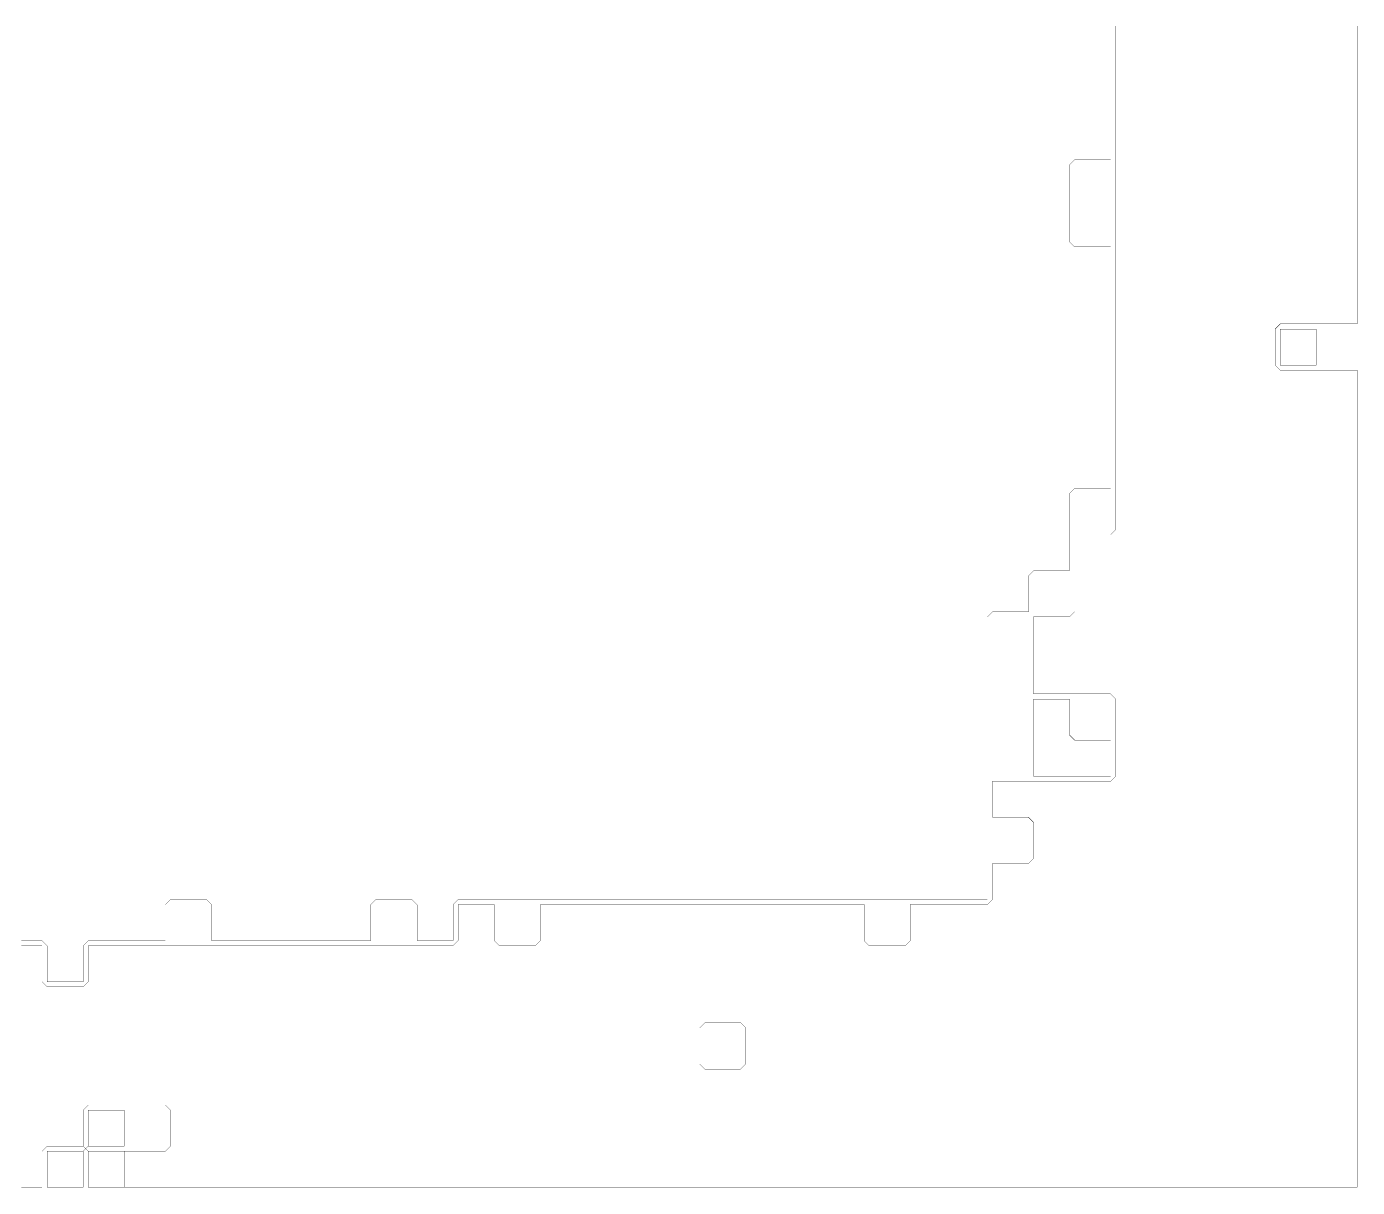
# Model space of a CAD drawing. Header units: metres. Extents: x 0 to 4990, y -4990 to 0.
# Drawn here: x 2461 to 4990, y -4990 to -2785 of the extents above; entities that cross this region are included whole.
import ezdxf

# ---------------------------------------------------------------- set-up
doc = ezdxf.new("R2010")
doc.units = ezdxf.units.M
for name, color, linetype in [('conductor', 1, 'Continuous'), ('dielectric', 8, 'Continuous'), ('substrate', 5, 'Continuous')]:
    doc.layers.add(name, color=color, linetype=linetype)

msp = doc.modelspace()

# ---------------------------------------------------------------- linework, layer by layer
at = {"layer": 'conductor', "const_width": 0.5}
msp.add_lwpolyline([(2451.171875, -4521.484375), (2460.9375, -4521.484375), (2470.703125, -4521.484375), (2480.46875, -4521.484375), (2490.234375, -4521.484375), (2500, -4531.25), (2500, -4541.015625), (2500, -4550.78125), (2500, -4560.546875), (2500, -4570.3125), (2500, -4580.078125), (2500, -4589.84375), (2500, -4599.609375), (2509.765625, -4599.609375), (2519.53125, -4599.609375), (2529.296875, -4599.609375), (2539.0625, -4599.609375), (2548.828125, -4599.609375), (2558.59375, -4599.609375), (2568.359375, -4599.609375), (2568.359375, -4589.84375), (2568.359375, -4580.078125), (2568.359375, -4570.3125), (2568.359375, -4560.546875), (2568.359375, -4550.78125), (2568.359375, -4541.015625), (2568.359375, -4531.25), (2578.125, -4521.484375), (2587.890625, -4521.484375), (2597.65625, -4521.484375), (2607.421875, -4521.484375), (2617.1875, -4521.484375), (2626.953125, -4521.484375), (2636.71875, -4521.484375), (2646.484375, -4521.484375), (2656.25, -4521.484375), (2666.015625, -4521.484375), (2675.78125, -4521.484375), (2685.546875, -4521.484375), (2695.3125, -4521.484375), (2705.078125, -4521.484375), (2714.84375, -4521.484375), (2724.609375, -4521.484375), (2724.609375, -4511.71875), (2724.609375, -4501.953125), (2724.609375, -4492.1875), (2724.609375, -4482.421875), (2724.609375, -4472.65625), (2724.609375, -4462.890625), (2724.609375, -4453.125), (2734.375, -4443.359375), (2744.140625, -4443.359375), (2753.90625, -4443.359375), (2763.671875, -4443.359375), (2773.4375, -4443.359375), (2783.203125, -4443.359375), (2792.96875, -4443.359375), (2802.734375, -4443.359375), (2812.5, -4453.125), (2812.5, -4462.890625), (2812.5, -4472.65625), (2812.5, -4482.421875), (2812.5, -4492.1875), (2812.5, -4501.953125), (2812.5, -4511.71875), (2812.5, -4521.484375), (2822.265625, -4521.484375), (2832.03125, -4521.484375), (2841.796875, -4521.484375), (2851.5625, -4521.484375), (2861.328125, -4521.484375), (2871.09375, -4521.484375), (2880.859375, -4521.484375), (2890.625, -4521.484375), (2900.390625, -4521.484375), (2910.15625, -4521.484375), (2919.921875, -4521.484375), (2929.6875, -4521.484375), (2939.453125, -4521.484375), (2949.21875, -4521.484375), (2958.984375, -4521.484375), (2968.75, -4521.484375), (2978.515625, -4521.484375), (2988.28125, -4521.484375), (2998.046875, -4521.484375), (3007.8125, -4521.484375), (3017.578125, -4521.484375), (3027.34375, -4521.484375), (3037.109375, -4521.484375), (3046.875, -4521.484375), (3056.640625, -4521.484375), (3066.40625, -4521.484375), (3076.171875, -4521.484375), (3085.9375, -4521.484375), (3095.703125, -4521.484375), (3105.46875, -4521.484375), (3115.234375, -4521.484375), (3115.234375, -4511.71875), (3115.234375, -4501.953125), (3115.234375, -4492.1875), (3115.234375, -4482.421875), (3115.234375, -4472.65625), (3115.234375, -4462.890625), (3115.234375, -4453.125), (3125, -4443.359375), (3134.765625, -4443.359375), (3144.53125, -4443.359375), (3154.296875, -4443.359375), (3164.0625, -4443.359375), (3173.828125, -4443.359375), (3183.59375, -4443.359375), (3193.359375, -4443.359375), (3203.125, -4453.125), (3203.125, -4462.890625), (3203.125, -4472.65625), (3203.125, -4482.421875), (3203.125, -4492.1875), (3203.125, -4501.953125), (3203.125, -4511.71875), (3203.125, -4521.484375), (3212.890625, -4521.484375), (3222.65625, -4521.484375), (3232.421875, -4521.484375), (3242.1875, -4521.484375), (3251.953125, -4521.484375), (3261.71875, -4521.484375), (3271.484375, -4521.484375), (3271.484375, -4511.71875), (3271.484375, -4501.953125), (3271.484375, -4492.1875), (3271.484375, -4482.421875), (3271.484375, -4472.65625), (3271.484375, -4462.890625), (3271.484375, -4453.125), (3281.25, -4443.359375), (3291.015625, -4443.359375), (3300.78125, -4443.359375), (3310.546875, -4443.359375), (3320.3125, -4443.359375), (3330.078125, -4443.359375), (3339.84375, -4443.359375), (3349.609375, -4443.359375), (3359.375, -4443.359375), (3369.140625, -4443.359375), (3378.90625, -4443.359375), (3388.671875, -4443.359375), (3398.4375, -4443.359375), (3408.203125, -4443.359375), (3417.96875, -4443.359375), (3427.734375, -4443.359375), (3437.5, -4443.359375), (3447.265625, -4443.359375), (3457.03125, -4443.359375), (3466.796875, -4443.359375), (3476.5625, -4443.359375), (3486.328125, -4443.359375), (3496.09375, -4443.359375), (3505.859375, -4443.359375), (3515.625, -4443.359375), (3525.390625, -4443.359375), (3535.15625, -4443.359375), (3544.921875, -4443.359375), (3554.6875, -4443.359375), (3564.453125, -4443.359375), (3574.21875, -4443.359375), (3583.984375, -4443.359375), (3593.75, -4443.359375), (3603.515625, -4443.359375), (3613.28125, -4443.359375), (3623.046875, -4443.359375), (3632.8125, -4443.359375), (3642.578125, -4443.359375), (3652.34375, -4443.359375), (3662.109375, -4443.359375), (3671.875, -4443.359375), (3681.640625, -4443.359375), (3691.40625, -4443.359375), (3701.171875, -4443.359375), (3710.9375, -4443.359375), (3720.703125, -4443.359375), (3730.46875, -4443.359375), (3740.234375, -4443.359375), (3750, -4443.359375), (3759.765625, -4443.359375), (3769.53125, -4443.359375), (3779.296875, -4443.359375), (3789.0625, -4443.359375), (3798.828125, -4443.359375), (3808.59375, -4443.359375), (3818.359375, -4443.359375), (3828.125, -4443.359375), (3837.890625, -4443.359375), (3847.65625, -4443.359375), (3857.421875, -4443.359375), (3867.1875, -4443.359375), (3876.953125, -4443.359375), (3886.71875, -4443.359375), (3896.484375, -4443.359375), (3906.25, -4443.359375), (3916.015625, -4443.359375), (3925.78125, -4443.359375), (3935.546875, -4443.359375), (3945.3125, -4443.359375), (3955.078125, -4443.359375), (3964.84375, -4443.359375), (3974.609375, -4443.359375), (3984.375, -4443.359375), (3994.140625, -4443.359375), (4003.90625, -4443.359375), (4013.671875, -4443.359375), (4023.4375, -4443.359375), (4033.203125, -4443.359375), (4042.96875, -4443.359375), (4052.734375, -4443.359375), (4062.5, -4443.359375), (4072.265625, -4443.359375), (4082.03125, -4443.359375), (4091.796875, -4443.359375), (4101.5625, -4443.359375), (4111.328125, -4443.359375), (4121.09375, -4443.359375), (4130.859375, -4443.359375), (4140.625, -4443.359375), (4150.390625, -4443.359375), (4160.15625, -4443.359375), (4169.921875, -4443.359375), (4179.6875, -4443.359375), (4189.453125, -4443.359375), (4199.21875, -4443.359375), (4208.984375, -4443.359375), (4218.75, -4443.359375), (4228.515625, -4443.359375), (4238.28125, -4443.359375), (4248.046875, -4443.359375), (4257.8125, -4443.359375), (4267.578125, -4443.359375), (4277.34375, -4443.359375), (4287.109375, -4443.359375), (4287.109375, -4433.59375), (4287.109375, -4423.828125), (4287.109375, -4414.0625), (4287.109375, -4404.296875), (4287.109375, -4394.53125), (4287.109375, -4384.765625), (4287.109375, -4375), (4287.109375, -4365.234375), (4287.109375, -4355.46875), (4287.109375, -4345.703125), (4287.109375, -4335.9375), (4287.109375, -4326.171875), (4287.109375, -4316.40625), (4287.109375, -4306.640625), (4287.109375, -4296.875), (4287.109375, -4287.109375), (4287.109375, -4277.34375), (4287.109375, -4267.578125), (4287.109375, -4257.8125), (4287.109375, -4248.046875), (4287.109375, -4238.28125), (4287.109375, -4228.515625), (4287.109375, -4218.75), (4287.109375, -4208.984375), (4287.109375, -4199.21875), (4287.109375, -4189.453125), (4287.109375, -4179.6875), (4287.109375, -4169.921875), (4287.109375, -4160.15625), (4287.109375, -4150.390625), (4287.109375, -4140.625), (4287.109375, -4130.859375), (4287.109375, -4121.09375), (4287.109375, -4111.328125), (4287.109375, -4101.5625), (4287.109375, -4091.796875), (4287.109375, -4082.03125), (4287.109375, -4072.265625), (4287.109375, -4062.5), (4287.109375, -4052.734375), (4287.109375, -4042.96875), (4287.109375, -4033.203125), (4287.109375, -4023.4375), (4287.109375, -4013.671875), (4287.109375, -4003.90625), (4287.109375, -3994.140625), (4287.109375, -3984.375), (4287.109375, -3974.609375), (4287.109375, -3964.84375), (4287.109375, -3955.078125), (4287.109375, -3945.3125), (4287.109375, -3935.546875), (4287.109375, -3925.78125), (4287.109375, -3916.015625), (4287.109375, -3906.25), (4296.875, -3896.484375), (4306.640625, -3896.484375), (4316.40625, -3896.484375), (4326.171875, -3896.484375), (4335.9375, -3896.484375), (4345.703125, -3896.484375), (4355.46875, -3896.484375), (4365.234375, -3896.484375), (4365.234375, -3886.71875), (4365.234375, -3876.953125), (4365.234375, -3867.1875), (4365.234375, -3857.421875), (4365.234375, -3847.65625), (4365.234375, -3837.890625), (4365.234375, -3828.125), (4375, -3818.359375), (4384.765625, -3818.359375), (4394.53125, -3818.359375), (4404.296875, -3818.359375), (4414.0625, -3818.359375), (4423.828125, -3818.359375), (4433.59375, -3818.359375), (4443.359375, -3818.359375), (4443.359375, -3808.59375), (4443.359375, -3798.828125), (4443.359375, -3789.0625), (4443.359375, -3779.296875), (4443.359375, -3769.53125), (4443.359375, -3759.765625), (4443.359375, -3750), (4443.359375, -3740.234375), (4443.359375, -3730.46875), (4443.359375, -3720.703125), (4443.359375, -3710.9375), (4443.359375, -3701.171875), (4443.359375, -3691.40625), (4443.359375, -3681.640625), (4443.359375, -3671.875), (4453.125, -3662.109375), (4462.890625, -3662.109375), (4472.65625, -3662.109375), (4482.421875, -3662.109375), (4492.1875, -3662.109375), (4501.953125, -3662.109375), (4511.71875, -3662.109375), (4521.484375, -3662.109375), (4521.484375, -3652.34375), (4521.484375, -3642.578125), (4521.484375, -3632.8125), (4521.484375, -3623.046875), (4521.484375, -3613.28125), (4521.484375, -3603.515625), (4521.484375, -3593.75), (4521.484375, -3583.984375), (4521.484375, -3574.21875), (4521.484375, -3564.453125), (4521.484375, -3554.6875), (4521.484375, -3544.921875), (4521.484375, -3535.15625), (4521.484375, -3525.390625), (4521.484375, -3515.625), (4521.484375, -3505.859375), (4521.484375, -3496.09375), (4521.484375, -3486.328125), (4521.484375, -3476.5625), (4521.484375, -3466.796875), (4521.484375, -3457.03125), (4521.484375, -3447.265625), (4521.484375, -3437.5), (4521.484375, -3427.734375), (4521.484375, -3417.96875), (4521.484375, -3408.203125), (4521.484375, -3398.4375), (4521.484375, -3388.671875), (4521.484375, -3378.90625), (4521.484375, -3369.140625), (4521.484375, -3359.375), (4521.484375, -3349.609375), (4521.484375, -3339.84375), (4521.484375, -3330.078125), (4521.484375, -3320.3125), (4521.484375, -3310.546875), (4521.484375, -3300.78125), (4521.484375, -3291.015625), (4521.484375, -3281.25), (4521.484375, -3271.484375), (4521.484375, -3261.71875), (4521.484375, -3251.953125), (4521.484375, -3242.1875), (4521.484375, -3232.421875), (4521.484375, -3222.65625), (4521.484375, -3212.890625), (4521.484375, -3203.125), (4511.71875, -3203.125), (4501.953125, -3203.125), (4492.1875, -3203.125), (4482.421875, -3203.125), (4472.65625, -3203.125), (4462.890625, -3203.125), (4453.125, -3203.125), (4443.359375, -3193.359375), (4443.359375, -3183.59375), (4443.359375, -3173.828125), (4443.359375, -3164.0625), (4443.359375, -3154.296875), (4443.359375, -3144.53125), (4443.359375, -3134.765625), (4443.359375, -3125), (4443.359375, -3115.234375), (4443.359375, -3105.46875), (4443.359375, -3095.703125), (4443.359375, -3085.9375), (4443.359375, -3076.171875), (4443.359375, -3066.40625), (4443.359375, -3056.640625), (4443.359375, -3046.875), (4453.125, -3037.109375), (4462.890625, -3037.109375), (4472.65625, -3037.109375), (4482.421875, -3037.109375), (4492.1875, -3037.109375), (4501.953125, -3037.109375), (4511.71875, -3037.109375), (4521.484375, -3037.109375), (4521.484375, -3027.34375), (4521.484375, -3017.578125), (4521.484375, -3007.8125), (4521.484375, -2998.046875), (4521.484375, -2988.28125), (4521.484375, -2978.515625), (4521.484375, -2968.75), (4521.484375, -2958.984375), (4521.484375, -2949.21875), (4521.484375, -2939.453125), (4521.484375, -2929.6875), (4521.484375, -2919.921875), (4521.484375, -2910.15625), (4521.484375, -2900.390625), (4521.484375, -2890.625), (4521.484375, -2880.859375), (4521.484375, -2871.09375), (4521.484375, -2861.328125), (4521.484375, -2851.5625), (4521.484375, -2841.796875), (4521.484375, -2832.03125), (4521.484375, -2822.265625), (4521.484375, -2812.5), (4521.484375, -2802.734375), (4521.484375, -2792.96875), (4521.484375, -2783.203125)], dxfattribs=at)
for points in [[(4843.75, -3359.375), (4843.75, -3369.140625), (4843.75, -3378.90625), (4843.75, -3388.671875), (4843.75, -3398.4375), (4843.75, -3408.203125), (4843.75, -3417.96875), (4843.75, -3427.734375), (4853.515625, -3427.734375), (4863.28125, -3427.734375), (4873.046875, -3427.734375), (4882.8125, -3427.734375), (4892.578125, -3427.734375), (4902.34375, -3427.734375), (4912.109375, -3427.734375), (4912.109375, -3417.96875), (4912.109375, -3408.203125), (4912.109375, -3398.4375), (4912.109375, -3388.671875), (4912.109375, -3378.90625), (4912.109375, -3369.140625), (4912.109375, -3359.375), (4902.34375, -3359.375), (4892.578125, -3359.375), (4882.8125, -3359.375), (4873.046875, -3359.375), (4863.28125, -3359.375), (4853.515625, -3359.375)], [(4375, -4062.5), (4375, -4072.265625), (4375, -4082.03125), (4375, -4091.796875), (4375, -4101.5625), (4375, -4111.328125), (4375, -4121.09375), (4375, -4130.859375), (4375, -4140.625), (4375, -4150.390625), (4375, -4160.15625), (4375, -4169.921875), (4375, -4179.6875), (4375, -4189.453125), (4375, -4199.21875), (4375, -4208.984375), (4384.765625, -4208.984375), (4394.53125, -4208.984375), (4404.296875, -4208.984375), (4414.0625, -4208.984375), (4423.828125, -4208.984375), (4433.59375, -4208.984375), (4443.359375, -4208.984375), (4453.125, -4208.984375), (4462.890625, -4208.984375), (4472.65625, -4208.984375), (4482.421875, -4208.984375), (4492.1875, -4208.984375), (4501.953125, -4208.984375), (4511.71875, -4208.984375), (4521.484375, -4208.984375), (4521.484375, -4199.21875), (4521.484375, -4189.453125), (4521.484375, -4179.6875), (4521.484375, -4169.921875), (4521.484375, -4160.15625), (4521.484375, -4150.390625), (4521.484375, -4140.625), (4511.71875, -4140.625), (4501.953125, -4140.625), (4492.1875, -4140.625), (4482.421875, -4140.625), (4472.65625, -4140.625), (4462.890625, -4140.625), (4453.125, -4140.625), (4443.359375, -4130.859375), (4443.359375, -4121.09375), (4443.359375, -4111.328125), (4443.359375, -4101.5625), (4443.359375, -4091.796875), (4443.359375, -4082.03125), (4443.359375, -4072.265625), (4443.359375, -4062.5), (4433.59375, -4062.5), (4423.828125, -4062.5), (4414.0625, -4062.5), (4404.296875, -4062.5), (4394.53125, -4062.5), (4384.765625, -4062.5)], [(2578.125, -4843.75), (2578.125, -4853.515625), (2578.125, -4863.28125), (2578.125, -4873.046875), (2578.125, -4882.8125), (2578.125, -4892.578125), (2578.125, -4902.34375), (2578.125, -4912.109375), (2568.359375, -4921.875), (2558.59375, -4921.875), (2548.828125, -4921.875), (2539.0625, -4921.875), (2529.296875, -4921.875), (2519.53125, -4921.875), (2509.765625, -4921.875), (2500, -4921.875), (2500, -4931.640625), (2500, -4941.40625), (2500, -4951.171875), (2500, -4960.9375), (2500, -4970.703125), (2500, -4980.46875), (2500, -4990.234375), (2509.765625, -4990.234375), (2519.53125, -4990.234375), (2529.296875, -4990.234375), (2539.0625, -4990.234375), (2548.828125, -4990.234375), (2558.59375, -4990.234375), (2568.359375, -4990.234375), (2568.359375, -4980.46875), (2568.359375, -4970.703125), (2568.359375, -4960.9375), (2568.359375, -4951.171875), (2568.359375, -4941.40625), (2568.359375, -4931.640625), (2568.359375, -4921.875), (2578.125, -4912.109375), (2587.890625, -4912.109375), (2597.65625, -4912.109375), (2607.421875, -4912.109375), (2617.1875, -4912.109375), (2626.953125, -4912.109375), (2636.71875, -4912.109375), (2646.484375, -4912.109375), (2646.484375, -4902.34375), (2646.484375, -4892.578125), (2646.484375, -4882.8125), (2646.484375, -4873.046875), (2646.484375, -4863.28125), (2646.484375, -4853.515625), (2646.484375, -4843.75), (2636.71875, -4843.75), (2626.953125, -4843.75), (2617.1875, -4843.75), (2607.421875, -4843.75), (2597.65625, -4843.75), (2587.890625, -4843.75)]]:
    msp.add_lwpolyline(points, close=True, dxfattribs=at)
at = {"layer": 'dielectric', "const_width": 0.5}
msp.add_lwpolyline([(2578.125, -4921.875), (2578.125, -4931.640625), (2578.125, -4941.40625), (2578.125, -4951.171875), (2578.125, -4960.9375), (2578.125, -4970.703125), (2578.125, -4980.46875), (2578.125, -4990.234375), (2587.890625, -4990.234375), (2597.65625, -4990.234375), (2607.421875, -4990.234375), (2617.1875, -4990.234375), (2626.953125, -4990.234375), (2636.71875, -4990.234375), (2646.484375, -4990.234375), (2646.484375, -4980.46875), (2646.484375, -4970.703125), (2646.484375, -4960.9375), (2646.484375, -4951.171875), (2646.484375, -4941.40625), (2646.484375, -4931.640625), (2646.484375, -4921.875), (2636.71875, -4921.875), (2626.953125, -4921.875), (2617.1875, -4921.875), (2607.421875, -4921.875), (2597.65625, -4921.875), (2587.890625, -4921.875)], close=True, dxfattribs=at)
at = {"layer": 'substrate', "const_width": 0.5}
for points in [[(4531.25, -2783.203125), (4531.25, -2792.96875), (4531.25, -2802.734375), (4531.25, -2812.5), (4531.25, -2822.265625), (4531.25, -2832.03125), (4531.25, -2841.796875), (4531.25, -2851.5625), (4531.25, -2861.328125), (4531.25, -2871.09375), (4531.25, -2880.859375), (4531.25, -2890.625), (4531.25, -2900.390625), (4531.25, -2910.15625), (4531.25, -2919.921875), (4531.25, -2929.6875), (4531.25, -2939.453125), (4531.25, -2949.21875), (4531.25, -2958.984375), (4531.25, -2968.75), (4531.25, -2978.515625), (4531.25, -2988.28125), (4531.25, -2998.046875), (4531.25, -3007.8125), (4531.25, -3017.578125), (4531.25, -3027.34375), (4531.25, -3037.109375), (4531.25, -3046.875), (4531.25, -3056.640625), (4531.25, -3066.40625), (4531.25, -3076.171875), (4531.25, -3085.9375), (4531.25, -3095.703125), (4531.25, -3105.46875), (4531.25, -3115.234375), (4531.25, -3125), (4531.25, -3134.765625), (4531.25, -3144.53125), (4531.25, -3154.296875), (4531.25, -3164.0625), (4531.25, -3173.828125), (4531.25, -3183.59375), (4531.25, -3193.359375), (4531.25, -3203.125), (4531.25, -3212.890625), (4531.25, -3222.65625), (4531.25, -3232.421875), (4531.25, -3242.1875), (4531.25, -3251.953125), (4531.25, -3261.71875), (4531.25, -3271.484375), (4531.25, -3281.25), (4531.25, -3291.015625), (4531.25, -3300.78125), (4531.25, -3310.546875), (4531.25, -3320.3125), (4531.25, -3330.078125), (4531.25, -3339.84375), (4531.25, -3349.609375), (4531.25, -3359.375), (4531.25, -3369.140625), (4531.25, -3378.90625), (4531.25, -3388.671875), (4531.25, -3398.4375), (4531.25, -3408.203125), (4531.25, -3417.96875), (4531.25, -3427.734375), (4531.25, -3437.5), (4531.25, -3447.265625), (4531.25, -3457.03125), (4531.25, -3466.796875), (4531.25, -3476.5625), (4531.25, -3486.328125), (4531.25, -3496.09375), (4531.25, -3505.859375), (4531.25, -3515.625), (4531.25, -3525.390625), (4531.25, -3535.15625), (4531.25, -3544.921875), (4531.25, -3554.6875), (4531.25, -3564.453125), (4531.25, -3574.21875), (4531.25, -3583.984375), (4531.25, -3593.75), (4531.25, -3603.515625), (4531.25, -3613.28125), (4531.25, -3623.046875), (4531.25, -3632.8125), (4531.25, -3642.578125), (4531.25, -3652.34375), (4531.25, -3662.109375), (4531.25, -3671.875), (4531.25, -3681.640625), (4531.25, -3691.40625), (4531.25, -3701.171875), (4531.25, -3710.9375), (4531.25, -3720.703125), (4531.25, -3730.46875), (4531.25, -3740.234375), (4521.484375, -3750), (4511.71875, -3750), (4501.953125, -3750), (4492.1875, -3750), (4482.421875, -3750), (4472.65625, -3750), (4462.890625, -3750), (4453.125, -3750), (4453.125, -3759.765625), (4453.125, -3769.53125), (4453.125, -3779.296875), (4453.125, -3789.0625), (4453.125, -3798.828125), (4453.125, -3808.59375), (4453.125, -3818.359375), (4453.125, -3828.125), (4453.125, -3837.890625), (4453.125, -3847.65625), (4453.125, -3857.421875), (4453.125, -3867.1875), (4453.125, -3876.953125), (4453.125, -3886.71875), (4453.125, -3896.484375), (4443.359375, -3906.25), (4433.59375, -3906.25), (4423.828125, -3906.25), (4414.0625, -3906.25), (4404.296875, -3906.25), (4394.53125, -3906.25), (4384.765625, -3906.25), (4375, -3906.25), (4375, -3916.015625), (4375, -3925.78125), (4375, -3935.546875), (4375, -3945.3125), (4375, -3955.078125), (4375, -3964.84375), (4375, -3974.609375), (4375, -3984.375), (4375, -3994.140625), (4375, -4003.90625), (4375, -4013.671875), (4375, -4023.4375), (4375, -4033.203125), (4375, -4042.96875), (4375, -4052.734375), (4384.765625, -4052.734375), (4394.53125, -4052.734375), (4404.296875, -4052.734375), (4414.0625, -4052.734375), (4423.828125, -4052.734375), (4433.59375, -4052.734375), (4443.359375, -4052.734375), (4453.125, -4052.734375), (4462.890625, -4052.734375), (4472.65625, -4052.734375), (4482.421875, -4052.734375), (4492.1875, -4052.734375), (4501.953125, -4052.734375), (4511.71875, -4052.734375), (4521.484375, -4052.734375), (4531.25, -4062.5), (4531.25, -4072.265625), (4531.25, -4082.03125), (4531.25, -4091.796875), (4531.25, -4101.5625), (4531.25, -4111.328125), (4531.25, -4121.09375), (4531.25, -4130.859375), (4531.25, -4140.625), (4531.25, -4150.390625), (4531.25, -4160.15625), (4531.25, -4169.921875), (4531.25, -4179.6875), (4531.25, -4189.453125), (4531.25, -4199.21875), (4531.25, -4208.984375), (4521.484375, -4218.75), (4511.71875, -4218.75), (4501.953125, -4218.75), (4492.1875, -4218.75), (4482.421875, -4218.75), (4472.65625, -4218.75), (4462.890625, -4218.75), (4453.125, -4218.75), (4443.359375, -4218.75), (4433.59375, -4218.75), (4423.828125, -4218.75), (4414.0625, -4218.75), (4404.296875, -4218.75), (4394.53125, -4218.75), (4384.765625, -4218.75), (4375, -4218.75), (4365.234375, -4218.75), (4355.46875, -4218.75), (4345.703125, -4218.75), (4335.9375, -4218.75), (4326.171875, -4218.75), (4316.40625, -4218.75), (4306.640625, -4218.75), (4296.875, -4218.75), (4296.875, -4228.515625), (4296.875, -4238.28125), (4296.875, -4248.046875), (4296.875, -4257.8125), (4296.875, -4267.578125), (4296.875, -4277.34375), (4296.875, -4287.109375), (4306.640625, -4287.109375), (4316.40625, -4287.109375), (4326.171875, -4287.109375), (4335.9375, -4287.109375), (4345.703125, -4287.109375), (4355.46875, -4287.109375), (4365.234375, -4287.109375), (4375, -4296.875), (4375, -4306.640625), (4375, -4316.40625), (4375, -4326.171875), (4375, -4335.9375), (4375, -4345.703125), (4375, -4355.46875), (4375, -4365.234375), (4365.234375, -4375), (4355.46875, -4375), (4345.703125, -4375), (4335.9375, -4375), (4326.171875, -4375), (4316.40625, -4375), (4306.640625, -4375), (4296.875, -4375), (4296.875, -4384.765625), (4296.875, -4394.53125), (4296.875, -4404.296875), (4296.875, -4414.0625), (4296.875, -4423.828125), (4296.875, -4433.59375), (4296.875, -4443.359375), (4287.109375, -4453.125), (4277.34375, -4453.125), (4267.578125, -4453.125), (4257.8125, -4453.125), (4248.046875, -4453.125), (4238.28125, -4453.125), (4228.515625, -4453.125), (4218.75, -4453.125), (4208.984375, -4453.125), (4199.21875, -4453.125), (4189.453125, -4453.125), (4179.6875, -4453.125), (4169.921875, -4453.125), (4160.15625, -4453.125), (4150.390625, -4453.125), (4140.625, -4453.125), (4140.625, -4462.890625), (4140.625, -4472.65625), (4140.625, -4482.421875), (4140.625, -4492.1875), (4140.625, -4501.953125), (4140.625, -4511.71875), (4140.625, -4521.484375), (4130.859375, -4531.25), (4121.09375, -4531.25), (4111.328125, -4531.25), (4101.5625, -4531.25), (4091.796875, -4531.25), (4082.03125, -4531.25), (4072.265625, -4531.25), (4062.5, -4531.25), (4052.734375, -4521.484375), (4052.734375, -4511.71875), (4052.734375, -4501.953125), (4052.734375, -4492.1875), (4052.734375, -4482.421875), (4052.734375, -4472.65625), (4052.734375, -4462.890625), (4052.734375, -4453.125), (4042.96875, -4453.125), (4033.203125, -4453.125), (4023.4375, -4453.125), (4013.671875, -4453.125), (4003.90625, -4453.125), (3994.140625, -4453.125), (3984.375, -4453.125), (3974.609375, -4453.125), (3964.84375, -4453.125), (3955.078125, -4453.125), (3945.3125, -4453.125), (3935.546875, -4453.125), (3925.78125, -4453.125), (3916.015625, -4453.125), (3906.25, -4453.125), (3896.484375, -4453.125), (3886.71875, -4453.125), (3876.953125, -4453.125), (3867.1875, -4453.125), (3857.421875, -4453.125), (3847.65625, -4453.125), (3837.890625, -4453.125), (3828.125, -4453.125), (3818.359375, -4453.125), (3808.59375, -4453.125), (3798.828125, -4453.125), (3789.0625, -4453.125), (3779.296875, -4453.125), (3769.53125, -4453.125), (3759.765625, -4453.125), (3750, -4453.125), (3740.234375, -4453.125), (3730.46875, -4453.125), (3720.703125, -4453.125), (3710.9375, -4453.125), (3701.171875, -4453.125), (3691.40625, -4453.125), (3681.640625, -4453.125), (3671.875, -4453.125), (3662.109375, -4453.125), (3652.34375, -4453.125), (3642.578125, -4453.125), (3632.8125, -4453.125), (3623.046875, -4453.125), (3613.28125, -4453.125), (3603.515625, -4453.125), (3593.75, -4453.125), (3583.984375, -4453.125), (3574.21875, -4453.125), (3564.453125, -4453.125), (3554.6875, -4453.125), (3544.921875, -4453.125), (3535.15625, -4453.125), (3525.390625, -4453.125), (3515.625, -4453.125), (3505.859375, -4453.125), (3496.09375, -4453.125), (3486.328125, -4453.125), (3476.5625, -4453.125), (3466.796875, -4453.125), (3457.03125, -4453.125), (3447.265625, -4453.125), (3437.5, -4453.125), (3437.5, -4462.890625), (3437.5, -4472.65625), (3437.5, -4482.421875), (3437.5, -4492.1875), (3437.5, -4501.953125), (3437.5, -4511.71875), (3437.5, -4521.484375), (3427.734375, -4531.25), (3417.96875, -4531.25), (3408.203125, -4531.25), (3398.4375, -4531.25), (3388.671875, -4531.25), (3378.90625, -4531.25), (3369.140625, -4531.25), (3359.375, -4531.25), (3349.609375, -4521.484375), (3349.609375, -4511.71875), (3349.609375, -4501.953125), (3349.609375, -4492.1875), (3349.609375, -4482.421875), (3349.609375, -4472.65625), (3349.609375, -4462.890625), (3349.609375, -4453.125), (3339.84375, -4453.125), (3330.078125, -4453.125), (3320.3125, -4453.125), (3310.546875, -4453.125), (3300.78125, -4453.125), (3291.015625, -4453.125), (3281.25, -4453.125), (3281.25, -4462.890625), (3281.25, -4472.65625), (3281.25, -4482.421875), (3281.25, -4492.1875), (3281.25, -4501.953125), (3281.25, -4511.71875), (3281.25, -4521.484375), (3271.484375, -4531.25), (3261.71875, -4531.25), (3251.953125, -4531.25), (3242.1875, -4531.25), (3232.421875, -4531.25), (3222.65625, -4531.25), (3212.890625, -4531.25), (3203.125, -4531.25), (3193.359375, -4531.25), (3183.59375, -4531.25), (3173.828125, -4531.25), (3164.0625, -4531.25), (3154.296875, -4531.25), (3144.53125, -4531.25), (3134.765625, -4531.25), (3125, -4531.25), (3115.234375, -4531.25), (3105.46875, -4531.25), (3095.703125, -4531.25), (3085.9375, -4531.25), (3076.171875, -4531.25), (3066.40625, -4531.25), (3056.640625, -4531.25), (3046.875, -4531.25), (3037.109375, -4531.25), (3027.34375, -4531.25), (3017.578125, -4531.25), (3007.8125, -4531.25), (2998.046875, -4531.25), (2988.28125, -4531.25), (2978.515625, -4531.25), (2968.75, -4531.25), (2958.984375, -4531.25), (2949.21875, -4531.25), (2939.453125, -4531.25), (2929.6875, -4531.25), (2919.921875, -4531.25), (2910.15625, -4531.25), (2900.390625, -4531.25), (2890.625, -4531.25), (2880.859375, -4531.25), (2871.09375, -4531.25), (2861.328125, -4531.25), (2851.5625, -4531.25), (2841.796875, -4531.25), (2832.03125, -4531.25), (2822.265625, -4531.25), (2812.5, -4531.25), (2802.734375, -4531.25), (2792.96875, -4531.25), (2783.203125, -4531.25), (2773.4375, -4531.25), (2763.671875, -4531.25), (2753.90625, -4531.25), (2744.140625, -4531.25), (2734.375, -4531.25), (2724.609375, -4531.25), (2714.84375, -4531.25), (2705.078125, -4531.25), (2695.3125, -4531.25), (2685.546875, -4531.25), (2675.78125, -4531.25), (2666.015625, -4531.25), (2656.25, -4531.25), (2646.484375, -4531.25), (2636.71875, -4531.25), (2626.953125, -4531.25), (2617.1875, -4531.25), (2607.421875, -4531.25), (2597.65625, -4531.25), (2587.890625, -4531.25), (2578.125, -4531.25), (2578.125, -4541.015625), (2578.125, -4550.78125), (2578.125, -4560.546875), (2578.125, -4570.3125), (2578.125, -4580.078125), (2578.125, -4589.84375), (2578.125, -4599.609375), (2568.359375, -4609.375), (2558.59375, -4609.375), (2548.828125, -4609.375), (2539.0625, -4609.375), (2529.296875, -4609.375), (2519.53125, -4609.375), (2509.765625, -4609.375), (2500, -4609.375), (2490.234375, -4599.609375), (2490.234375, -4589.84375), (2490.234375, -4580.078125), (2490.234375, -4570.3125), (2490.234375, -4560.546875), (2490.234375, -4550.78125), (2490.234375, -4541.015625), (2490.234375, -4531.25), (2480.46875, -4531.25), (2470.703125, -4531.25), (2460.9375, -4531.25), (2451.171875, -4531.25)], [(2451.171875, -4990.234375), (2460.9375, -4990.234375), (2470.703125, -4990.234375), (2480.46875, -4990.234375), (2490.234375, -4990.234375), (2490.234375, -4980.46875), (2490.234375, -4970.703125), (2490.234375, -4960.9375), (2490.234375, -4951.171875), (2490.234375, -4941.40625), (2490.234375, -4931.640625), (2490.234375, -4921.875), (2500, -4912.109375), (2509.765625, -4912.109375), (2519.53125, -4912.109375), (2529.296875, -4912.109375), (2539.0625, -4912.109375), (2548.828125, -4912.109375), (2558.59375, -4912.109375), (2568.359375, -4912.109375), (2578.125, -4921.875), (2578.125, -4931.640625), (2578.125, -4941.40625), (2578.125, -4951.171875), (2578.125, -4960.9375), (2578.125, -4970.703125), (2578.125, -4980.46875), (2578.125, -4990.234375), (2587.890625, -4990.234375), (2597.65625, -4990.234375), (2607.421875, -4990.234375), (2617.1875, -4990.234375), (2626.953125, -4990.234375), (2636.71875, -4990.234375), (2646.484375, -4990.234375), (2656.25, -4990.234375), (2666.015625, -4990.234375), (2675.78125, -4990.234375), (2685.546875, -4990.234375), (2695.3125, -4990.234375), (2705.078125, -4990.234375), (2714.84375, -4990.234375), (2724.609375, -4990.234375), (2734.375, -4990.234375), (2744.140625, -4990.234375), (2753.90625, -4990.234375), (2763.671875, -4990.234375), (2773.4375, -4990.234375), (2783.203125, -4990.234375), (2792.96875, -4990.234375), (2802.734375, -4990.234375), (2812.5, -4990.234375), (2822.265625, -4990.234375), (2832.03125, -4990.234375), (2841.796875, -4990.234375), (2851.5625, -4990.234375), (2861.328125, -4990.234375), (2871.09375, -4990.234375), (2880.859375, -4990.234375), (2890.625, -4990.234375), (2900.390625, -4990.234375), (2910.15625, -4990.234375), (2919.921875, -4990.234375), (2929.6875, -4990.234375), (2939.453125, -4990.234375), (2949.21875, -4990.234375), (2958.984375, -4990.234375), (2968.75, -4990.234375), (2978.515625, -4990.234375), (2988.28125, -4990.234375), (2998.046875, -4990.234375), (3007.8125, -4990.234375), (3017.578125, -4990.234375), (3027.34375, -4990.234375), (3037.109375, -4990.234375), (3046.875, -4990.234375), (3056.640625, -4990.234375), (3066.40625, -4990.234375), (3076.171875, -4990.234375), (3085.9375, -4990.234375), (3095.703125, -4990.234375), (3105.46875, -4990.234375), (3115.234375, -4990.234375), (3125, -4990.234375), (3134.765625, -4990.234375), (3144.53125, -4990.234375), (3154.296875, -4990.234375), (3164.0625, -4990.234375), (3173.828125, -4990.234375), (3183.59375, -4990.234375), (3193.359375, -4990.234375), (3203.125, -4990.234375), (3212.890625, -4990.234375), (3222.65625, -4990.234375), (3232.421875, -4990.234375), (3242.1875, -4990.234375), (3251.953125, -4990.234375), (3261.71875, -4990.234375), (3271.484375, -4990.234375), (3281.25, -4990.234375), (3291.015625, -4990.234375), (3300.78125, -4990.234375), (3310.546875, -4990.234375), (3320.3125, -4990.234375), (3330.078125, -4990.234375), (3339.84375, -4990.234375), (3349.609375, -4990.234375), (3359.375, -4990.234375), (3369.140625, -4990.234375), (3378.90625, -4990.234375), (3388.671875, -4990.234375), (3398.4375, -4990.234375), (3408.203125, -4990.234375), (3417.96875, -4990.234375), (3427.734375, -4990.234375), (3437.5, -4990.234375), (3447.265625, -4990.234375), (3457.03125, -4990.234375), (3466.796875, -4990.234375), (3476.5625, -4990.234375), (3486.328125, -4990.234375), (3496.09375, -4990.234375), (3505.859375, -4990.234375), (3515.625, -4990.234375), (3525.390625, -4990.234375), (3535.15625, -4990.234375), (3544.921875, -4990.234375), (3554.6875, -4990.234375), (3564.453125, -4990.234375), (3574.21875, -4990.234375), (3583.984375, -4990.234375), (3593.75, -4990.234375), (3603.515625, -4990.234375), (3613.28125, -4990.234375), (3623.046875, -4990.234375), (3632.8125, -4990.234375), (3642.578125, -4990.234375), (3652.34375, -4990.234375), (3662.109375, -4990.234375), (3671.875, -4990.234375), (3681.640625, -4990.234375), (3691.40625, -4990.234375), (3701.171875, -4990.234375), (3710.9375, -4990.234375), (3720.703125, -4990.234375), (3730.46875, -4990.234375), (3740.234375, -4990.234375), (3750, -4990.234375), (3759.765625, -4990.234375), (3769.53125, -4990.234375), (3779.296875, -4990.234375), (3789.0625, -4990.234375), (3798.828125, -4990.234375), (3808.59375, -4990.234375), (3818.359375, -4990.234375), (3828.125, -4990.234375), (3837.890625, -4990.234375), (3847.65625, -4990.234375), (3857.421875, -4990.234375), (3867.1875, -4990.234375), (3876.953125, -4990.234375), (3886.71875, -4990.234375), (3896.484375, -4990.234375), (3906.25, -4990.234375), (3916.015625, -4990.234375), (3925.78125, -4990.234375), (3935.546875, -4990.234375), (3945.3125, -4990.234375), (3955.078125, -4990.234375), (3964.84375, -4990.234375), (3974.609375, -4990.234375), (3984.375, -4990.234375), (3994.140625, -4990.234375), (4003.90625, -4990.234375), (4013.671875, -4990.234375), (4023.4375, -4990.234375), (4033.203125, -4990.234375), (4042.96875, -4990.234375), (4052.734375, -4990.234375), (4062.5, -4990.234375), (4072.265625, -4990.234375), (4082.03125, -4990.234375), (4091.796875, -4990.234375), (4101.5625, -4990.234375), (4111.328125, -4990.234375), (4121.09375, -4990.234375), (4130.859375, -4990.234375), (4140.625, -4990.234375), (4150.390625, -4990.234375), (4160.15625, -4990.234375), (4169.921875, -4990.234375), (4179.6875, -4990.234375), (4189.453125, -4990.234375), (4199.21875, -4990.234375), (4208.984375, -4990.234375), (4218.75, -4990.234375), (4228.515625, -4990.234375), (4238.28125, -4990.234375), (4248.046875, -4990.234375), (4257.8125, -4990.234375), (4267.578125, -4990.234375), (4277.34375, -4990.234375), (4287.109375, -4990.234375), (4296.875, -4990.234375), (4306.640625, -4990.234375), (4316.40625, -4990.234375), (4326.171875, -4990.234375), (4335.9375, -4990.234375), (4345.703125, -4990.234375), (4355.46875, -4990.234375), (4365.234375, -4990.234375), (4375, -4990.234375), (4384.765625, -4990.234375), (4394.53125, -4990.234375), (4404.296875, -4990.234375), (4414.0625, -4990.234375), (4423.828125, -4990.234375), (4433.59375, -4990.234375), (4443.359375, -4990.234375), (4453.125, -4990.234375), (4462.890625, -4990.234375), (4472.65625, -4990.234375), (4482.421875, -4990.234375), (4492.1875, -4990.234375), (4501.953125, -4990.234375), (4511.71875, -4990.234375), (4521.484375, -4990.234375), (4531.25, -4990.234375), (4541.015625, -4990.234375), (4550.78125, -4990.234375), (4560.546875, -4990.234375), (4570.3125, -4990.234375), (4580.078125, -4990.234375), (4589.84375, -4990.234375), (4599.609375, -4990.234375), (4609.375, -4990.234375), (4619.140625, -4990.234375), (4628.90625, -4990.234375), (4638.671875, -4990.234375), (4648.4375, -4990.234375), (4658.203125, -4990.234375), (4667.96875, -4990.234375), (4677.734375, -4990.234375), (4687.5, -4990.234375), (4697.265625, -4990.234375), (4707.03125, -4990.234375), (4716.796875, -4990.234375), (4726.5625, -4990.234375), (4736.328125, -4990.234375), (4746.09375, -4990.234375), (4755.859375, -4990.234375), (4765.625, -4990.234375), (4775.390625, -4990.234375), (4785.15625, -4990.234375), (4794.921875, -4990.234375), (4804.6875, -4990.234375), (4814.453125, -4990.234375), (4824.21875, -4990.234375), (4833.984375, -4990.234375), (4843.75, -4990.234375), (4853.515625, -4990.234375), (4863.28125, -4990.234375), (4873.046875, -4990.234375), (4882.8125, -4990.234375), (4892.578125, -4990.234375), (4902.34375, -4990.234375), (4912.109375, -4990.234375), (4921.875, -4990.234375), (4931.640625, -4990.234375), (4941.40625, -4990.234375), (4951.171875, -4990.234375), (4960.9375, -4990.234375), (4970.703125, -4990.234375), (4980.46875, -4990.234375), (4990.234375, -4990.234375), (4990.234375, -4980.46875), (4990.234375, -4970.703125), (4990.234375, -4960.9375), (4990.234375, -4951.171875), (4990.234375, -4941.40625), (4990.234375, -4931.640625), (4990.234375, -4921.875), (4990.234375, -4912.109375), (4990.234375, -4902.34375), (4990.234375, -4892.578125), (4990.234375, -4882.8125), (4990.234375, -4873.046875), (4990.234375, -4863.28125), (4990.234375, -4853.515625), (4990.234375, -4843.75), (4990.234375, -4833.984375), (4990.234375, -4824.21875), (4990.234375, -4814.453125), (4990.234375, -4804.6875), (4990.234375, -4794.921875), (4990.234375, -4785.15625), (4990.234375, -4775.390625), (4990.234375, -4765.625), (4990.234375, -4755.859375), (4990.234375, -4746.09375), (4990.234375, -4736.328125), (4990.234375, -4726.5625), (4990.234375, -4716.796875), (4990.234375, -4707.03125), (4990.234375, -4697.265625), (4990.234375, -4687.5), (4990.234375, -4677.734375), (4990.234375, -4667.96875), (4990.234375, -4658.203125), (4990.234375, -4648.4375), (4990.234375, -4638.671875), (4990.234375, -4628.90625), (4990.234375, -4619.140625), (4990.234375, -4609.375), (4990.234375, -4599.609375), (4990.234375, -4589.84375), (4990.234375, -4580.078125), (4990.234375, -4570.3125), (4990.234375, -4560.546875), (4990.234375, -4550.78125), (4990.234375, -4541.015625), (4990.234375, -4531.25), (4990.234375, -4521.484375), (4990.234375, -4511.71875), (4990.234375, -4501.953125), (4990.234375, -4492.1875), (4990.234375, -4482.421875), (4990.234375, -4472.65625), (4990.234375, -4462.890625), (4990.234375, -4453.125), (4990.234375, -4443.359375), (4990.234375, -4433.59375), (4990.234375, -4423.828125), (4990.234375, -4414.0625), (4990.234375, -4404.296875), (4990.234375, -4394.53125), (4990.234375, -4384.765625), (4990.234375, -4375), (4990.234375, -4365.234375), (4990.234375, -4355.46875), (4990.234375, -4345.703125), (4990.234375, -4335.9375), (4990.234375, -4326.171875), (4990.234375, -4316.40625), (4990.234375, -4306.640625), (4990.234375, -4296.875), (4990.234375, -4287.109375), (4990.234375, -4277.34375), (4990.234375, -4267.578125), (4990.234375, -4257.8125), (4990.234375, -4248.046875), (4990.234375, -4238.28125), (4990.234375, -4228.515625), (4990.234375, -4218.75), (4990.234375, -4208.984375), (4990.234375, -4199.21875), (4990.234375, -4189.453125), (4990.234375, -4179.6875), (4990.234375, -4169.921875), (4990.234375, -4160.15625), (4990.234375, -4150.390625), (4990.234375, -4140.625), (4990.234375, -4130.859375), (4990.234375, -4121.09375), (4990.234375, -4111.328125), (4990.234375, -4101.5625), (4990.234375, -4091.796875), (4990.234375, -4082.03125), (4990.234375, -4072.265625), (4990.234375, -4062.5), (4990.234375, -4052.734375), (4990.234375, -4042.96875), (4990.234375, -4033.203125), (4990.234375, -4023.4375), (4990.234375, -4013.671875), (4990.234375, -4003.90625), (4990.234375, -3994.140625), (4990.234375, -3984.375), (4990.234375, -3974.609375), (4990.234375, -3964.84375), (4990.234375, -3955.078125), (4990.234375, -3945.3125), (4990.234375, -3935.546875), (4990.234375, -3925.78125), (4990.234375, -3916.015625), (4990.234375, -3906.25), (4990.234375, -3896.484375), (4990.234375, -3886.71875), (4990.234375, -3876.953125), (4990.234375, -3867.1875), (4990.234375, -3857.421875), (4990.234375, -3847.65625), (4990.234375, -3837.890625), (4990.234375, -3828.125), (4990.234375, -3818.359375), (4990.234375, -3808.59375), (4990.234375, -3798.828125), (4990.234375, -3789.0625), (4990.234375, -3779.296875), (4990.234375, -3769.53125), (4990.234375, -3759.765625), (4990.234375, -3750), (4990.234375, -3740.234375), (4990.234375, -3730.46875), (4990.234375, -3720.703125), (4990.234375, -3710.9375), (4990.234375, -3701.171875), (4990.234375, -3691.40625), (4990.234375, -3681.640625), (4990.234375, -3671.875), (4990.234375, -3662.109375), (4990.234375, -3652.34375), (4990.234375, -3642.578125), (4990.234375, -3632.8125), (4990.234375, -3623.046875), (4990.234375, -3613.28125), (4990.234375, -3603.515625), (4990.234375, -3593.75), (4990.234375, -3583.984375), (4990.234375, -3574.21875), (4990.234375, -3564.453125), (4990.234375, -3554.6875), (4990.234375, -3544.921875), (4990.234375, -3535.15625), (4990.234375, -3525.390625), (4990.234375, -3515.625), (4990.234375, -3505.859375), (4990.234375, -3496.09375), (4990.234375, -3486.328125), (4990.234375, -3476.5625), (4990.234375, -3466.796875), (4990.234375, -3457.03125), (4990.234375, -3447.265625), (4990.234375, -3437.5), (4980.46875, -3437.5), (4970.703125, -3437.5), (4960.9375, -3437.5), (4951.171875, -3437.5), (4941.40625, -3437.5), (4931.640625, -3437.5), (4921.875, -3437.5), (4912.109375, -3437.5), (4902.34375, -3437.5), (4892.578125, -3437.5), (4882.8125, -3437.5), (4873.046875, -3437.5), (4863.28125, -3437.5), (4853.515625, -3437.5), (4843.75, -3437.5), (4833.984375, -3427.734375), (4833.984375, -3417.96875), (4833.984375, -3408.203125), (4833.984375, -3398.4375), (4833.984375, -3388.671875), (4833.984375, -3378.90625), (4833.984375, -3369.140625), (4833.984375, -3359.375), (4843.75, -3349.609375), (4853.515625, -3349.609375), (4863.28125, -3349.609375), (4873.046875, -3349.609375), (4882.8125, -3349.609375), (4892.578125, -3349.609375), (4902.34375, -3349.609375), (4912.109375, -3349.609375), (4921.875, -3349.609375), (4931.640625, -3349.609375), (4941.40625, -3349.609375), (4951.171875, -3349.609375), (4960.9375, -3349.609375), (4970.703125, -3349.609375), (4980.46875, -3349.609375), (4990.234375, -3349.609375), (4990.234375, -3339.84375), (4990.234375, -3330.078125), (4990.234375, -3320.3125), (4990.234375, -3310.546875), (4990.234375, -3300.78125), (4990.234375, -3291.015625), (4990.234375, -3281.25), (4990.234375, -3271.484375), (4990.234375, -3261.71875), (4990.234375, -3251.953125), (4990.234375, -3242.1875), (4990.234375, -3232.421875), (4990.234375, -3222.65625), (4990.234375, -3212.890625), (4990.234375, -3203.125), (4990.234375, -3193.359375), (4990.234375, -3183.59375), (4990.234375, -3173.828125), (4990.234375, -3164.0625), (4990.234375, -3154.296875), (4990.234375, -3144.53125), (4990.234375, -3134.765625), (4990.234375, -3125), (4990.234375, -3115.234375), (4990.234375, -3105.46875), (4990.234375, -3095.703125), (4990.234375, -3085.9375), (4990.234375, -3076.171875), (4990.234375, -3066.40625), (4990.234375, -3056.640625), (4990.234375, -3046.875), (4990.234375, -3037.109375), (4990.234375, -3027.34375), (4990.234375, -3017.578125), (4990.234375, -3007.8125), (4990.234375, -2998.046875), (4990.234375, -2988.28125), (4990.234375, -2978.515625), (4990.234375, -2968.75), (4990.234375, -2958.984375), (4990.234375, -2949.21875), (4990.234375, -2939.453125), (4990.234375, -2929.6875), (4990.234375, -2919.921875), (4990.234375, -2910.15625), (4990.234375, -2900.390625), (4990.234375, -2890.625), (4990.234375, -2880.859375), (4990.234375, -2871.09375), (4990.234375, -2861.328125), (4990.234375, -2851.5625), (4990.234375, -2841.796875), (4990.234375, -2832.03125), (4990.234375, -2822.265625), (4990.234375, -2812.5), (4990.234375, -2802.734375), (4990.234375, -2792.96875), (4990.234375, -2783.203125)]]:
    msp.add_lwpolyline(points, dxfattribs=at)
for points in [[(3740.234375, -4687.5), (3750, -4677.734375), (3759.765625, -4677.734375), (3769.53125, -4677.734375), (3779.296875, -4677.734375), (3789.0625, -4677.734375), (3798.828125, -4677.734375), (3808.59375, -4677.734375), (3818.359375, -4677.734375), (3828.125, -4687.5), (3828.125, -4697.265625), (3828.125, -4707.03125), (3828.125, -4716.796875), (3828.125, -4726.5625), (3828.125, -4736.328125), (3828.125, -4746.09375), (3828.125, -4755.859375), (3818.359375, -4765.625), (3808.59375, -4765.625), (3798.828125, -4765.625), (3789.0625, -4765.625), (3779.296875, -4765.625), (3769.53125, -4765.625), (3759.765625, -4765.625), (3750, -4765.625), (3740.234375, -4755.859375), (3740.234375, -4746.09375), (3740.234375, -4736.328125), (3740.234375, -4726.5625), (3740.234375, -4716.796875), (3740.234375, -4707.03125), (3740.234375, -4697.265625)], [(2568.359375, -4843.75), (2578.125, -4833.984375), (2587.890625, -4833.984375), (2597.65625, -4833.984375), (2607.421875, -4833.984375), (2617.1875, -4833.984375), (2626.953125, -4833.984375), (2636.71875, -4833.984375), (2646.484375, -4833.984375), (2656.25, -4833.984375), (2666.015625, -4833.984375), (2675.78125, -4833.984375), (2685.546875, -4833.984375), (2695.3125, -4833.984375), (2705.078125, -4833.984375), (2714.84375, -4833.984375), (2724.609375, -4833.984375), (2734.375, -4843.75), (2734.375, -4853.515625), (2734.375, -4863.28125), (2734.375, -4873.046875), (2734.375, -4882.8125), (2734.375, -4892.578125), (2734.375, -4902.34375), (2734.375, -4912.109375), (2724.609375, -4921.875), (2714.84375, -4921.875), (2705.078125, -4921.875), (2695.3125, -4921.875), (2685.546875, -4921.875), (2675.78125, -4921.875), (2666.015625, -4921.875), (2656.25, -4921.875), (2646.484375, -4921.875), (2636.71875, -4921.875), (2626.953125, -4921.875), (2617.1875, -4921.875), (2607.421875, -4921.875), (2597.65625, -4921.875), (2587.890625, -4921.875), (2578.125, -4921.875), (2568.359375, -4912.109375), (2568.359375, -4902.34375), (2568.359375, -4892.578125), (2568.359375, -4882.8125), (2568.359375, -4873.046875), (2568.359375, -4863.28125), (2568.359375, -4853.515625)]]:
    msp.add_lwpolyline(points, close=True, dxfattribs=at)

doc.saveas('drawing.dxf')
